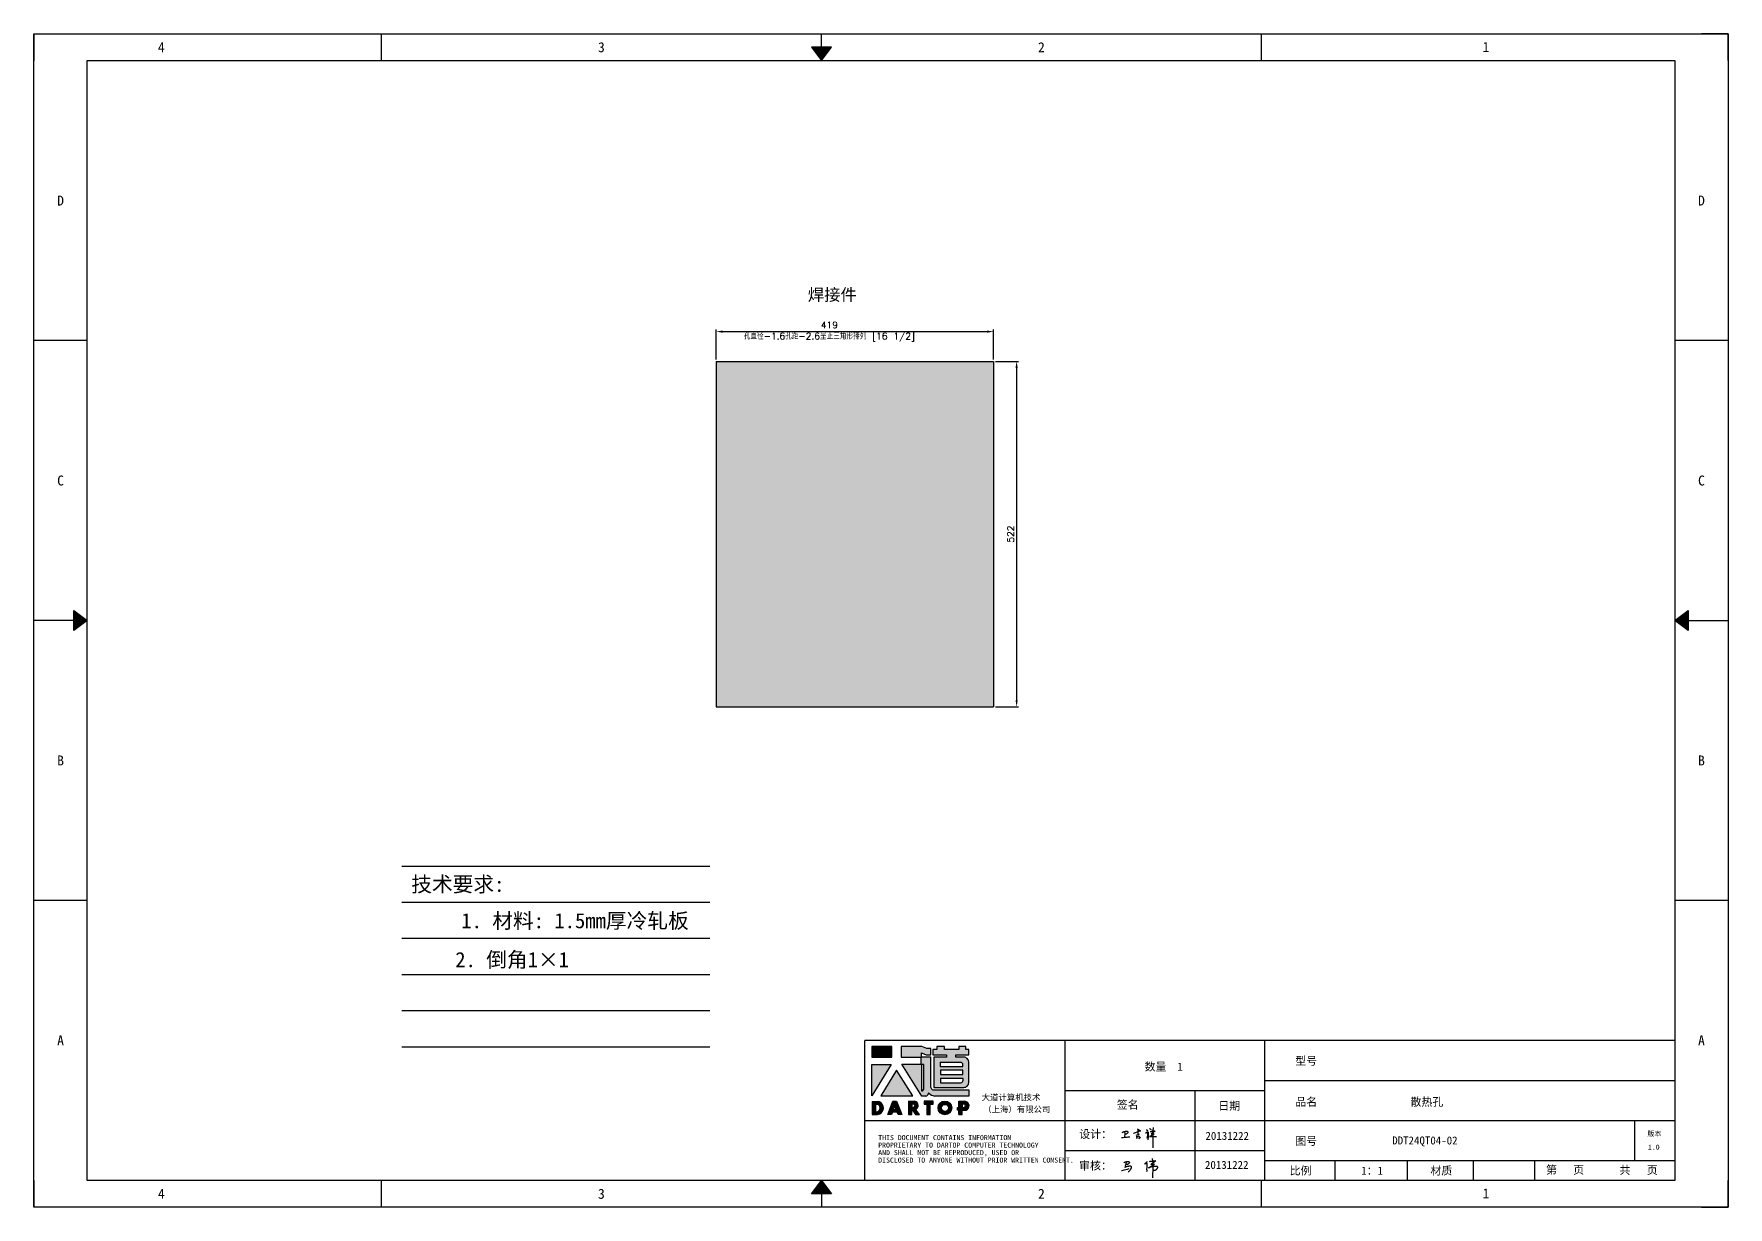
# Model space of a CAD drawing. Header units: millimetres. Extents: x 120943 to 145233, y 4425 to 40233.
# Drawn here: x 140189 to 142749, y 37698 to 39471 of the extents above; entities that cross this region are included whole.
import ezdxf
from ezdxf.enums import TextEntityAlignment as Align

# ---------------------------------------------------------------- set-up
doc = ezdxf.new("R2010")
doc.units = ezdxf.units.MM
doc.linetypes.add('DOT', pattern=[0.25, 0, -0.25])
doc.layers.add('4', color=7, linetype='Continuous')
doc.layers.add('print', color=30, linetype='Continuous')
doc.layers.add('dim', color=2, linetype='Continuous', lineweight=9)
doc.styles.add('Dartop', font='SIMFANG.TTF')
doc.styles.add('HZ', font='SimSun.ttf')
doc.styles.add('hzHT', font='SIMHEI.TTF')
doc.styles.get("Standard").update_dxf_attribs({"font": 'txt', "bigfont": 'gbcbig.shx'})
doc.dimstyles.new('2-small', dxfattribs={"dimtxt": 10, "dimasz": 10, "dimexe": 3, "dimexo": 3, "dimgap": 4, "dimtad": 1, "dimtxsty": 'Standard', "dimcen": 5, "dimazin": 0, "dimtfac": 1, "dimtmove": 0, "dimatfit": 3, "dimfxl": 1, "dimarcsym": 0})

# ---------------------------------------------------------------- blocks, each defined once
blk = doc.blocks.new('*D1619')
at = {"layer": 'Defpoints', "color": 0}
for p in [(141639, 39021.3), (141220, 38976.4), (141639, 38976.4)]:
    blk.add_point(p, dxfattribs=at)
at = {"layer": 'dim', "color": 0, "lineweight": -2}
for p, q in [((141220, 38979.4), (141220, 39024.3)), ((141230, 39021.3), (141629, 39021.3)), ((141639, 38979.4), (141639, 39024.3))]:
    blk.add_line(p, q, dxfattribs=at)
at = {"layer": 'dim', "color": 0}
for points in [[(141230, 39023), (141230, 39019.6), (141220, 39021.3)], [(141629, 39023), (141629, 39019.6), (141639, 39021.3)]]:
    blk.add_solid(points, dxfattribs=at)
at = {"layer": 'dim', "color": 0, "insert": (141391, 39021.3), "char_height": 10, "attachment_point": 5}
blk.add_mtext('419\\P孔直径-1.6孔距-2.6呈正三角形排列 [16 1/2]', dxfattribs=at)
blk = doc.blocks.new('*D1620')
at = {"layer": 'Defpoints', "color": 0}
for p in [(141639, 38976.4), (141639, 38454.4), (141673.9, 38454.4)]:
    blk.add_point(p, dxfattribs=at)
at = {"layer": 'dim', "color": 0, "lineweight": -2}
for p, q in [((141642, 38976.4), (141676.9, 38976.4)), ((141673.9, 38966.4), (141673.9, 38464.4)), ((141642, 38454.4), (141676.9, 38454.4))]:
    blk.add_line(p, q, dxfattribs=at)
at = {"layer": 'dim', "color": 0}
for points in [[(141672.2, 38966.4), (141675.5, 38966.4), (141673.9, 38976.4)], [(141672.2, 38464.4), (141675.5, 38464.4), (141673.9, 38454.4)]]:
    blk.add_solid(points, dxfattribs=at)
at = {"layer": 'dim', "color": 0, "insert": (141664.9, 38715.4), "char_height": 10, "attachment_point": 5, "rotation": 90}
blk.add_mtext('522', dxfattribs=at)
blk = doc.blocks.new('*U527')
at = {"color": 254, "linetype": 'Continuous', "extrusion": (0, 0, -1)}
for points in [[(-17, 0.333), (-16.812, 0.25), (-17, 0.5)], [(-17, 0.333), (-17.188, 0.25), (-16.812, 0.25)], [(-17, 0.333), (-17, 0.5), (-17.188, 0.25)]]:
    blk.add_solid(points, dxfattribs=at)
blk = doc.blocks.new('*U526')
at = {"color": 254, "linetype": 'Continuous', "extrusion": (0, 0, -1)}
for points in [[(-33.167, 11), (-33, 11), (-33.25, 11.188)], [(-33.167, 11), (-33.25, 11.188), (-33.25, 10.812)], [(-33.167, 11), (-33.25, 10.812), (-33, 11)]]:
    blk.add_solid(points, dxfattribs=at)
blk = doc.blocks.new('*U528')
at = {"color": 254, "linetype": 'Continuous'}
for points in [[(17, 21.667), (17.188, 21.75), (16.812, 21.75)], [(17, 21.667), (16.812, 21.75), (17, 21.5)], [(17, 21.667), (17, 21.5), (17.188, 21.75)]]:
    blk.add_solid(points, dxfattribs=at)
blk = doc.blocks.new('*U525')
at = {"color": 254, "linetype": 'Continuous', "extrusion": (0, 0, -1)}
for points in [[(-0.833, 11), (-0.75, 10.812), (-0.75, 11.188)], [(-0.833, 11), (-0.75, 11.188), (-1, 11)], [(-0.833, 11), (-1, 11), (-0.75, 10.812)]]:
    blk.add_solid(points, dxfattribs=at)
blk = doc.blocks.new('dadao')
for p, q in [((48, 19.2), (44.9, 10.4)), ((44.9, 10.4), (51.2, 10.4)), ((51.2, 10.4), (48, 19.2))]:
    blk.add_line(p, q)
for points in [[(41.8, 121.6), (41.8, 143.7), (-0.4, 143.7), (-0.4, 121.6), (41.8, 121.6)], [(104.8, 122), (104.8, 130.3), (114.1, 126.3), (124.2, 126.3), (124.2, 139.6), (115.9, 139.6), (105.1, 143.9), (61.5, 143.9)], [(61.7, 144), (61.7, 121.3), (103.9, 121.3)], [(113.4, 38.7), (105.1, 38.7), (63, 106.5), (103.9, 106.5), (103.9, 120.9), (103.9, 121.3)], [(109.7, 53.6), (109.7, 106.2), (104.3, 106.2), (104.3, 50.4), (106.6, 50.4)], [(144.6, 94.4), (144.6, 84.8), (192, 84.8), (192, 94.1), (144.9, 94.1)], [(120.2, 45), (119.5, 45), (119.5, 44.6)], [(0, 28), (0, 0), (11.8, 0)], [(0.1, 28), (14, 28)], [(7.1, 21.8), (7.1, 6.1), (12, 6.1)], [(7.1, 21.8), (11.4, 21.8)], [(76.8, 28.2), (76.8, 0), (84.1, 0), (84.1, 11.1), (91.6, -0.1), (100.3, -0.1), (91.7, 11.1)], [(76.8, 28.2), (90.6, 28.2)], [(84, 22.7), (84, 15.3), (87.2, 15.3)], [(84, 22.7), (87.3, 22.7)], [(183.7, 0), (183.7, 9.6), (180.6, 9.6), (180.6, 14.9), (183.8, 14.9), (183.8, 28.1), (196.1, 28.1), (196.5, 28.1)], [(183.7, 0), (190.9, 0), (190.9, 9.6), (198.8, 9.6)], [(194.9, 22.3), (190.8, 22.3), (190.8, 15), (194.4, 15)]]:
    blk.add_lwpolyline(points)
blk.add_lwpolyline([(137.1, 144.2), (137.1, 137.9), (128.3, 137.9), (128.3, 126.5), (157.3, 126.5), (157.3, 121.5), (130.3, 121.5), (130.3, 57.5), (194.4, 57.5, 0.414214), (204.4, 67.5), (204.4, 111.3, 0.414214), (194.4, 121.3), (177.5, 121.3), (177.5, 126.3), (204.7, 126.3), (204.7, 137.7), (198.2, 137.7), (198.2, 143.9), (183.3, 143.9), (183.3, 138), (153, 138), (153, 144.2), (137.1, 144.2)], format="xyb", close=True)
for points in [[(104.8, 122), (123.4, 122), (123.4, 60, 0.414214), (131.4, 52), (204.8, 52), (204.8, 39.1), (131.7, 39.1)], [(144.3, 110.8), (144.3, 101.8), (192.3, 101.8), (192.3, 105.5, 0.414214), (187.3, 110.5), (144.3, 110.5)], [(144.6, 77), (144.6, 67.5), (187.6, 67.5, 0.414214), (192.6, 72.5), (192.6, 76.4), (144.6, 76.4)]]:
    blk.add_lwpolyline(points, format="xyb")
for points in [[(-0.3, 106.2), (40.4, 106.2), (-0.3, 39.7), (-0.3, 106.2)], [(51.7, 94.1), (18.4, 39.3), (86.2, 39.3)], [(43.8, 28.2), (51.8, 28.2), (62.6, -0.1), (55, -0.1), (53.2, 5), (42.9, 5), (41.1, 0), (33.6, 0)], [(110, 28.1), (110, 21.9), (116, 21.9), (116, -0.1), (123.2, -0.1), (123.2, 22), (129.2, 22), (129.2, 28.1), (110, 28.1)]]:
    blk.add_lwpolyline(points, close=True)
for radius in [14.5, 7.44]:
    blk.add_circle((154.2, 14.2), radius)
for centre, radius, start, end in [((99.2, 60.7), 12.6, 305.6399, 325.969), ((111.6, 46.7), 8.19, 282.9811, 347.6627), ((136, 61.7), 22.9, 226.7358, 259.3209), ((8.5, 13.9), 8.49, 294.2143, 69.7177), ((9.6, 14.2), 14.4, 278.6604, 72.3203), ((86.4, 19), 3.8, 282.527, 76.7196), ((88.6, 19.4), 8.95, 290.6073, 77.2124), ((193.7, 18.7), 3.8, 280.9891, 72.5513), ((195.7, 18.6), 9.51, 288.8959, 85.2442)]:
    blk.add_arc(centre, radius, start, end)
blk = doc.blocks.new('h')
for p, q in [((20768.1, -2360.9), (20773, -2359.1)), ((20769.5, -2366.9), (20769.8, -2370.6)), ((20769.8, -2370.6), (20770.9, -2378)), ((20770.9, -2378), (20771.5, -2370.6)), ((20772.4, -2369.3), (20774.9, -2367.8)), ((20773, -2359.1), (20784.1, -2355.2)), ((20773.3, -2331.8), (20775.3, -2338.7)), ((20789.1, -2340.9), (20773.5, -2331.9)), ((20775.3, -2338.7), (20775.6, -2351.2)), ((20775.6, -2351.2), (20775.5, -2357.3)), ((20782.2, -2369.2), (20780, -2377.1)), ((20780, -2377.1), (20788.3, -2371.3)), ((20780.1, -2366.4), (20780.8, -2366.4)), ((20781.9, -2367.4), (20782.2, -2369.2)), ((20845.7, -2343.5), (20848.4, -2353)), ((20848.9, -2370.3), (20847.9, -2424)), ((20848.4, -2353), (20848.9, -2370.3))]:
    blk.add_line(p, q)
for points in [[(20696.6, -2372.4, 0.002073), (20710.6, -2371.9, 0.016137), (20719.6, -2371.3, 0.008314), (20736.9, -2369.3)], [(20699.1, -2348.2, -0.029745), (20704.6, -2345.4, -0.046842), (20708.4, -2344.2, -0.00919), (20714.3, -2343, -0.018517), (20717.2, -2342.5, -0.037841), (20720.3, -2342.4, -0.039541), (20723.2, -2342.8, -0.149785), (20726, -2344.3, -0.204935), (20726.9, -2346.6, -0.074872), (20726.5, -2348.3, -0.061615), (20725.6, -2350.3, -0.034204), (20723.8, -2352.6, -0.045776), (20722.3, -2354.1, -0.054985), (20720.4, -2355.3, -0.036348), (20717.3, -2356.5, -0.067752), (20715.7, -2356.8, -0.043553), (20713.2, -2356.7)], [(20755, -2351.9, -0.024077), (20759.9, -2350.1, -0.013147), (20768.7, -2346.5, -0.00522), (20775.4, -2344.1, -0.018517), (20777.3, -2343.4, -0.008274), (20786.3, -2341, -0.039541), (20788.3, -2340.8, -0.079216), (20789.4, -2341, -0.204935)], [(20813.5, -2350.1, 0.007348), (20815.9, -2348.7, 0.008421), (20818, -2347.3, 0.009459), (20819.7, -2346.2, -0.016325), (20820.7, -2345.5, -0.173771), (20821.8, -2345.3, -0.085159), (20823.9, -2346, -0.125883), (20826, -2347.9, -0.160659), (20826.6, -2350.1, -0.010447), (20826.5, -2352.3, -0.008247), (20826.2, -2355.1, -0.002698), (20825.3, -2374, 0.001562), (20823.9, -2383.7, 0.016137)], [(20816.8, -2335, -0.053561), (20819.6, -2336.1, -0.075272), (20821.3, -2337.3, -0.005295), (20822.5, -2338.5, -0.009337), (20823.1, -2339.1, -0.026146), (20823.7, -2339.8, -0.016644), (20824.5, -2340.9)], [(20832.1, -2329.2, -0.053561), (20834.9, -2330.3, -0.075272), (20836.7, -2331.5, -0.005295), (20837.8, -2332.6, -0.009337), (20838.5, -2333.3, -0.026146), (20839, -2334, -0.016644), (20839.8, -2335.1)], [(20836, -2343.7, -0.02797), (20842.1, -2342.6, -0.048868), (20845.6, -2342.2, -0.00919), (20851.1, -2341.4, -0.018517), (20853.9, -2341.1, -0.037841), (20856.7, -2341.2, -0.039541), (20859.4, -2341.6, -0.018282), (20840.6, -2354.7, -0.000937)], [(20847.6, -2340.2, 0.021784), (20849.6, -2335.9, 0.028296), (20850.8, -2332.4, 0.008136), (20851.9, -2328.2, 0.028913), (20852.2, -2327, 0.08193), (20852.1, -2325.9, 0.075058), (20851.7, -2324.7, 0.275043)]]:
    blk.add_lwpolyline(points, format="xyb")
for points in [[(20711.3, -2343.5), (20711.3, -2343.5), (20711.5, -2355.8), (20710.7, -2368), (20710.6, -2371.9)], [(20821.5, -2350.6), (20822.4, -2359.2), (20822.2, -2364.9), (20821.7, -2369), (20821.3, -2376.3), (20823.6, -2368.5), (20827.2, -2366.3), (20829.5, -2366.3)], [(20840.6, -2354.7), (20850, -2354.7), (20855, -2354.3), (20845.9, -2361.1), (20840.5, -2364), (20833, -2367.5), (20863.2, -2367.4), (20865.9, -2367.3)]]:
    blk.add_lwpolyline(points)
for centre, radius, start, end in [((20773.7, -2371.2), 2.3, 121.9907, 163.60158), ((20787.5, -2406), 40.3, 100.61827, 108.24823), ((20780.8, -2367.6), 1.15, 9.4675, 90)]:
    blk.add_arc(centre, radius, start, end)

msp = doc.modelspace()

# ---------------------------------------------------------------- hatches: boundary and pattern name
for points in [[(141485.363, 37940.939), (141455.228, 37940.939), (141455.228, 37925.195), (141485.363, 37925.195)], [(141484.393, 37914.179), (141455.309, 37914.179), (141455.309, 37866.693)], [(141492.455, 37905.561), (141468.68, 37866.376), (141517.092, 37866.376)], [(141547.831, 37858.359), (141534.073, 37858.359), (141534.073, 37853.994), (141538.366, 37853.994), (141538.366, 37838.264), (141543.505, 37838.264), (141543.505, 37854.004), (141547.831, 37854.004)]]:
    msp.add_hatch(color=0).paths.add_polyline_path(points)
h = msp.add_hatch(color=0)
h.paths.add_polyline_path([(141530.397, 37931.371), (141537.048, 37928.497), (141544.238, 37928.497), (141544.238, 37938.014), (141538.306, 37938.014), (141530.577, 37941.067), (141499.602, 37941.067), (141499.602, 37924.972), (141529.74, 37924.972), (141529.74, 37924.646), (141529.74, 37914.359), (141500.515, 37914.359), (141530.575, 37865.983), (141536.527, 37865.983, 0.27937482), (141540.872, 37870.209), (141540.872, 37870.431), (141541.397, 37870.431, 0.14314537), (141549.592, 37866.261), (141601.826, 37866.261), (141601.826, 37875.436), (141549.37, 37875.436, -0.41421356), (141543.656, 37881.149), (141543.656, 37925.48), (141530.397, 37925.48)])
h.paths.add_polyline_path([(141530.044, 37914.153), (141533.873, 37914.153), (141533.873, 37876.606, -0.08893574), (141531.654, 37874.324), (141530.03, 37874.324)], flags=16)
h = msp.add_hatch(color=0)
h.paths.add_polyline_path([(141601.736, 37936.682), (141597.089, 37936.682), (141597.089, 37941.103), (141586.466, 37941.103), (141586.466, 37936.903), (141564.778, 37936.903), (141564.778, 37941.324), (141553.42, 37941.324), (141553.42, 37936.821), (141547.144, 37936.821), (141547.144, 37928.67), (141567.855, 37928.67), (141567.855, 37925.066), (141548.556, 37925.066), (141548.556, 37879.426), (141594.373, 37879.426, 0.41421356), (141601.514, 37886.568), (141601.514, 37917.823, 0.41421356), (141594.373, 37924.965), (141582.261, 37924.965), (141582.261, 37928.502), (141601.736, 37928.502)])
h.paths.add_polyline_path([(141589.313, 37917.228, -0.41421356), (141592.884, 37913.657), (141592.884, 37911.038), (141558.582, 37911.038), (141558.582, 37917.228)], flags=16)
h.paths.add_polyline_path([(141592.662, 37905.511), (141592.662, 37898.88), (141558.803, 37898.88), (141558.803, 37905.511)], flags=16)
h.paths.add_polyline_path([(141593.105, 37892.911), (141593.105, 37890.071, -0.41421356), (141589.534, 37886.5), (141558.803, 37886.5), (141558.803, 37892.911)], flags=16)
h = msp.add_hatch(color=0)
h.paths.add_polyline_path([(141465.5, 37858.287), (141455.523, 37858.287), (141455.523, 37838.324), (141463.926, 37838.324, 0.79301591)])
h.paths.add_polyline_path([(141464.074, 37842.696), (141460.585, 37842.696), (141460.585, 37853.915), (141463.689, 37853.915, -0.67136089)], flags=16)
h = msp.add_hatch(color=0)
h.paths.add_polyline_path([(141492.53, 37858.451), (141486.836, 37858.451), (141479.513, 37838.303), (141484.907, 37838.303), (141486.176, 37841.874), (141493.483, 37841.874), (141494.78, 37838.26), (141500.217, 37838.26)])
h.paths.add_polyline_path([(141492.087, 37845.722), (141487.56, 37845.722), (141489.782, 37852.054)], flags=16)
h = msp.add_hatch(color=0)
h.paths.add_polyline_path([(141520.208, 37858.437), (141510.395, 37858.437), (141510.395, 37838.292), (141515.581, 37838.292), (141515.581, 37846.278), (141520.911, 37838.22), (141527.177, 37838.22), (141521.043, 37846.227, 0.74405494)])
h.paths.add_polyline_path([(141515.533, 37849.26), (141515.533, 37854.55), (141517.851, 37854.55, -0.79680897), (141517.816, 37849.26)], flags=16)
h = msp.add_hatch(color=0)
h.paths.add_polyline_path([(141555.311, 37848.437, 1), (141575.997, 37848.437, 1)])
h.paths.add_polyline_path([(141570.967, 37848.437, -1), (141560.34, 37848.437, -1)], flags=16)
h = msp.add_hatch(color=0)
h.paths.add_polyline_path([(141595.838, 37858.389), (141595.541, 37858.389), (141586.793, 37858.389), (141586.793, 37848.988), (141584.472, 37848.988), (141584.472, 37845.171), (141586.756, 37845.171), (141586.756, 37838.327), (141591.863, 37838.327), (141591.863, 37845.198), (141597.474, 37845.198, 0.81230381)])
h.paths.add_polyline_path([(141591.787, 37849.014), (141591.787, 37854.272), (141594.693, 37854.272, -0.77821343), (141594.396, 37849.014)], flags=16)
at = {"layer": 'dim'}
h = msp.add_hatch(dxfattribs=at)
h.set_pattern_fill('HEX', color=256, style=0)
h.set_pattern_definition([(0, (0, 0), (0, 5.49926), [3.175, -6.35]), (120, (0, 0), (-4.76249886, -2.74963), [3.175, -6.35]), (60, (3.175, 0), (-4.76249886, 2.74963), [3.175, -6.35])])
h.paths.add_polyline_path([(141639.003, 38976.394), (141220.003, 38976.394), (141220.003, 38786.701), (141220.003, 38454.394), (141639.003, 38454.394)])

# ---------------------------------------------------------------- linework, layer by layer
at = {"color": 0, "linetype": 'DOT'}
for p, q in [((140189.266, 39471.169), (142708.439, 39471.169)), ((140189.266, 37738.783), (140189.266, 39430.881)), ((142748.727, 39430.881), (142748.727, 37738.783)), ((142708.439, 37698.495), (140189.266, 37698.495))]:
    msp.add_line(p, q, dxfattribs=at)
at = {"color": 0}
for p, q in [((140189.266, 39471.169), (140189.266, 39430.881)), ((140189.266, 39471.169), (140189.266, 39471.169)), ((140714.18, 39430.881), (140714.18, 39471.169)), ((141378.933, 39451.025), (141378.933, 39471.169)), ((142043.686, 39430.881), (142043.686, 39471.169)), ((142748.727, 39471.169), (142708.439, 39471.169)), ((142748.727, 39430.881), (142748.727, 39471.169)), ((140269.843, 37738.783), (140269.843, 39430.881)), ((140269.843, 39430.881), (142668.151, 39430.881)), ((142668.151, 39430.881), (142668.151, 37738.783)), ((140269.843, 39007.857), (140189.266, 39007.857)), ((142748.727, 39007.857), (142668.151, 39007.857)), ((140249.698, 38584.832), (140189.266, 38584.832)), ((142688.295, 38584.832), (142748.727, 38584.832)), ((140269.843, 38161.807), (140189.266, 38161.807)), ((142748.727, 38161.807), (142668.151, 38161.807)), ((142668.151, 37950.295), (141444.401, 37950.295)), ((141444.401, 37738.783), (141444.401, 37950.295)), ((141746.562, 37950.295), (141746.562, 37738.783)), ((142048.722, 37738.783), (142048.722, 37950.295)), ((142048.722, 37889.863), (142668.151, 37889.863)), ((141746.562, 37874.755), (142048.722, 37874.755)), ((141942.966, 37874.755), (141942.966, 37738.783)), ((141444.401, 37829.431), (141746.562, 37829.431)), ((141746.562, 37829.431), (142668.151, 37829.431)), ((142607.719, 37768.999), (142607.719, 37829.431)), ((141746.562, 37784.107), (142048.722, 37784.107)), ((142048.722, 37768.999), (142668.151, 37768.999)), ((142155.03, 37738.783), (142155.03, 37768.999)), ((142264.587, 37738.783), (142264.587, 37768.999)), ((142364.184, 37738.783), (142364.184, 37768.999)), ((142456.639, 37738.783), (142456.639, 37768.999)), ((140189.266, 37738.783), (140189.266, 37698.495)), ((142668.151, 37738.783), (140269.843, 37738.783)), ((140714.18, 37698.495), (140714.18, 37738.783)), ((142043.686, 37698.495), (142043.686, 37738.783)), ((142748.727, 37698.495), (142748.727, 37738.783)), ((141378.933, 37718.639), (141378.933, 37698.495)), ((140189.266, 37698.495), (140189.266, 37698.495)), ((142708.439, 37698.495), (142748.727, 37698.495))]:
    msp.add_line(p, q, dxfattribs=at)
for p, q in [((141220.003, 38976.394), (141639.003, 38976.394)), ((141220.003, 38976.394), (141220.003, 38454.394)), ((141220.003, 38976.394), (141220.003, 38786.701)), ((141639.003, 38976.394), (141639.003, 38454.394)), ((141220.003, 38783.587), (141220.003, 38454.394)), ((141220.003, 38454.394), (141639.003, 38454.394)), ((141876.326, 37759.449), (141873.357, 37757.842)), ((141878.463, 37760.591), (141876.326, 37759.449)), ((141876.449, 37762.993), (141880.224, 37762.993)), ((141882.237, 37763.176), (141878.463, 37760.591)), ((141878.599, 37771.953), (141879.466, 37764.712)), ((141879.607, 37759.365), (141879.287, 37742.725)), ((141879.466, 37764.712), (141879.607, 37759.365)), ((141880.224, 37762.993), (141882.237, 37763.176))]:
    msp.add_line(p, q)
for points in [[(141378.933, 39430.881), (141394.041, 39451.025), (141363.825, 39451.025), (141378.933, 39430.881)], [(140269.843, 38584.832), (140249.698, 38569.724), (140249.698, 38599.94), (140269.843, 38584.832)], [(142668.151, 38584.832), (142688.295, 38599.94), (142688.295, 38569.724), (142668.151, 38584.832)], [(141378.933, 37738.783), (141394.041, 37718.639), (141363.825, 37718.639), (141378.933, 37738.783)]]:
    msp.add_lwpolyline(points, close=True, dxfattribs=at)
for points in [[(141835.624, 37765.606, -0.02974503), (141837.352, 37766.471, -0.04684215), (141838.521, 37766.847, -0.00919025), (141840.346, 37767.216, -0.01851715), (141841.261, 37767.349, -0.03784064), (141842.205, 37767.378, -0.03954126), (141843.102, 37767.267, -0.14978519), (141843.978, 37766.788, -0.20493524), (141844.247, 37766.095, -0.07487171), (141844.145, 37765.548, -0.06161465), (141843.847, 37764.941, -0.0342039), (141843.306, 37764.228, -0.04577587), (141842.823, 37763.766, -0.05498501), (141842.238, 37763.398, -0.03634791), (141841.269, 37763.013, -0.06775206), (141840.783, 37762.929, -0.04355337), (141840.02, 37762.969)], [(141873.357, 37757.842, -0.02974503), (141876.052, 37759.192, -0.04684215), (141877.877, 37759.779, -0.00919025), (141880.723, 37760.355, -0.01851715), (141882.15, 37760.561, -0.03784064), (141883.623, 37760.607, -0.03954126), (141885.023, 37760.434, -0.14978519), (141886.39, 37759.687, -0.20493524), (141886.809, 37758.605, -0.07487171), (141886.649, 37757.752, -0.06161465), (141886.185, 37756.806, -0.0342039), (141885.342, 37755.694, -0.04577587), (141884.587, 37754.972, -0.05498501), (141883.674, 37754.399, -0.03634791), (141882.162, 37753.797, -0.06775206), (141881.405, 37753.667, -0.04355337), (141880.215, 37753.728)], [(141874.595, 37767.447, -0.02797026), (141877.036, 37767.898, -0.04886788), (141878.451, 37768.049, -0.00919025), (141880.676, 37768.379, -0.01851715), (141881.788, 37768.481, -0.03784064), (141882.929, 37768.457, -0.03954126), (141884.004, 37768.266, -0.01828189), (141876.449, 37762.993, -0.0009369)]]:
    msp.add_lwpolyline(points, format="xyb")
msp.add_lwpolyline([(141839.432, 37767.04), (141839.432, 37767.04), (141838.855, 37763.5), (141837.904, 37760.172), (141837.282, 37758.129)])
for centre, radius, start, end in [((141831.205, 37759.985), 6.385, 281.076982, 291.212632), ((141690.804, 38329.888), 593.276, 283.91895, 284.971512), ((141847.04, 37741.24), 19.504, 113.202449, 120.017497), ((141842.462, 37751.92), 7.885, 102.47486, 113.202449), ((141853.888, 37700.275), 60.779, 100.36867, 102.47486), ((141841.192, 37756.995), 5.03, 283.816254, 294.030509), ((141845.645, 37745.327), 14.979, 96.125337, 100.36867), ((141842.265, 37754.507), 2.32, 294.836428, 309.901134), ((141811.335, 37783.042), 44.385, 316.919563, 320.58866), ((141844.846, 37752.764), 7.499, 87.457037, 96.125337), ((141844.874, 37753.393), 6.87, 78.399567, 87.457037), ((141836.486, 37761.482), 11.285, 324.094808, 331.378357), ((141845.845, 37758.119), 2.045, 44.324655, 78.399567), ((141845.245, 37757.053), 1.508, 319.573073, 337.48549), ((141841.093, 37760.372), 6.777, 324.910666, 333.348429), ((141844.389, 37759.141), 3.301, 326.76781, 340.871018), ((141846.496, 37758.755), 1.134, 357.998393, 44.324655), ((141845.388, 37758.794), 2.243, 340.871018, 357.998393), ((141852.469, 37789.571), 29.831, 299.265464, 300.9495), ((141920.05, 37539.523), 230.333, 102.46592, 103.2053), ((141763.086, 37874.863), 152.514, 313.366132, 315.296084), ((142352.052, 37681.928), 486.8, 171.410173, 171.768083), ((141870.353, 37763.451), 0.975, 52.375745, 91.291159), ((141012.561, 37791.119), 858.927, 357.565664, 358.057278), ((141870.018, 37763.603), 1.118, 357.196828, 33.705179), ((141844.863, 37765.25), 26.332, 352.912546, 354.802684), ((141854.741, 37764.351), 16.413, 354.802684, 357.196828)]:
    msp.add_arc(centre, radius, start, end)
at = {"layer": 'Defpoints'}
for p, q in [((140745.258, 38213.892), (141210.296, 38213.892)), ((140745.258, 38159.292), (141210.296, 38159.292)), ((140745.258, 38159.292), (141210.296, 38159.292)), ((140745.258, 38104.692), (141210.296, 38104.692)), ((140745.258, 38050.092), (141210.296, 38050.092)), ((140745.258, 37995.492), (141210.296, 37995.492)), ((140745.258, 37940.892), (141210.296, 37940.892))]:
    msp.add_line(p, q, dxfattribs=at)
at = {"layer": 'print'}
msp.add_lwpolyline([(140189.266, 39471.169), (142748.727, 39471.169), (142748.727, 37698.495), (140189.266, 37698.495)], close=True, dxfattribs=at)

# ---------------------------------------------------------------- block references
at = {"color": 0, "linetype": 'Continuous', "xscale": 80.57610619627711, "yscale": 80.57610619687368, "zscale": 80.57610619687446}
for name, p in [('*U528', (140009.139, 37698.495)), ('*U525', (140189.266, 37698.495)), ('*U526', (140009.139, 37698.495)), ('*U527', (140009.139, 37698.495))]:
    msp.add_blockref(name, p, dxfattribs=at)
at = {"color": 0}
for name, p, xscale, yscale, zscale in [('dadao', (141455.523, 37838.324), 0.7141973048657924, 0.7141973049202118, 0.7141973049268417), ('h', (135418.742, 38539.03), 0.3098964079397265, 0.3098964079412326, 0.3098964079411201)]:
    msp.add_blockref(name, p, dxfattribs=dict(at, xscale=xscale, yscale=yscale, zscale=zscale))

# ---------------------------------------------------------------- texts
for s, height, style, p in [('4', 15.108, 'Dartop', (140381.804, 39451.025)), ('3', 15.108, 'Dartop', (141046.557, 39451.025)), ('2', 15.108, 'Dartop', (141711.31, 39451.025)), ('1', 15.108, 'Dartop', (142382.949, 39451.504)), ('D', 15.108, 'Dartop', (140229.554, 39219.369)), ('D', 15.108, 'Dartop', (142708.439, 39219.369)), ('焊接件', 18.1296, 'hzHT', (141395.525, 39077.075)), ('C', 15.108, 'Dartop', (140229.554, 38796.344)), ('C', 15.108, 'Dartop', (142708.439, 38796.344)), ('B', 15.108, 'Dartop', (140229.554, 38373.32)), ('B', 15.108, 'Dartop', (142708.439, 38373.32)), ('A', 15.108, 'Dartop', (140229.554, 37950.295)), ('A', 15.108, 'Dartop', (142708.439, 37950.295)), ('数量  1', 12.0864, 'hzHT', (141896.017, 37910.676)), ('型号', 12.0864, 'hzHT', (142111.429, 37919.551)), ('签名', 12.0864, 'hzHT', (141841.724, 37853.077)), ('日期', 12.0864, 'hzHT', (141995.086, 37851.589)), ('品名', 12.0864, 'hzHT', (142111.429, 37857.505)), ('散热孔', 12.0864, 'hzHT', (142293.73, 37857.534)), ('20131222', 12.0864, 'hzHT', (141991.984, 37806.151)), ('图号', 12.0864, 'hzHT', (142111.429, 37798.428)), ('DDT24QT04-02', 12.08642, 'hzHT', (142290.662, 37799.217)), ('版本', 7.554, 'hzHT', (142637.353, 37809.377)), ('1.0', 7.554, 'Dartop', (142636.444, 37789.188)), ('20131222', 12.0864, 'hzHT', (141991.265, 37762.295)), ('比例', 12.0864, 'hzHT', (142103.001, 37753.576)), ('1：1', 12.0864, 'hzHT', (142210.882, 37753.576)), ('材质', 12.0864, 'hzHT', (142315.501, 37753.576)), ('第   页', 12.0864, 'hzHT', (142502.469, 37754.83)), ('共   页', 12.0864, 'hzHT', (142613.493, 37754.39)), ('4', 15.108, 'Dartop', (140381.804, 37718.639)), ('3', 15.108, 'Dartop', (141046.557, 37718.639)), ('2', 15.108, 'Dartop', (141711.31, 37718.639)), ('1', 15.108, 'Dartop', (142382.949, 37719.118))]:
    msp.add_text(s, height=height, dxfattribs=dict(at, style=style)).set_placement(p, align=Align.MIDDLE_CENTER)
at = {"style": 'HZ'}
for s, p in [('技术要求:', (140829.712, 38186.336)), ('1. 材料: 1.5mm厚冷轧板                     ', (141170.567, 38131.306)), ('2. 倒角1×1         ', (140981.895, 38072.471))]:
    msp.add_text(s, height=22.932, dxfattribs=at).set_placement(p, align=Align.MIDDLE_CENTER)
at = {"color": 0, "style": 'hzHT'}
for s, height, p in [('THIS DOCUMENT CONTAINS INFORMATION', 7.55401, (141464.795, 37799.744)), ('设计：', 12.0864, (141768.507, 37802.721)), ('AND SHALL NOT BE REPRODUCED, USED OR', 7.55401, (141464.795, 37777.082)), ('PROPRIETARY TO DARTOP COMPUTER TECHNOLOGY', 7.55401, (141464.795, 37788.413)), ('DISCLOSED TO ANYONE WITHOUT PRIOR WRITTEN CONSENT.', 7.55401, (141464.795, 37765.751)), ('审核：', 12.0864, (141768.327, 37755.126))]:
    msp.add_text(s, height=height, dxfattribs=at).set_placement(p)
at = {"layer": '4', "color": 0, "style": 'hzHT'}
for s, p in [('大道计算机技术', (141621.033, 37859.744)), ('（上海）有限公司', (141623.314, 37841.677))]:
    msp.add_text(s, height=9.0648, dxfattribs=at).set_placement(p)

# ---------------------------------------------------------------- dimensions: what is measured, and where the dimension line sits
at = {"layer": 'dim'}
dim = msp.add_linear_dim(base=(141639.003, 39021.311), p1=(141220.003, 38976.394), p2=(141639.003, 38976.394), text='<>孔直径-1.6孔距-2.6呈正三角形排列[]', dimstyle='2-small', override={"dimpost": '\\X'}, dxfattribs=at)
dim.commit()
dim.dimension.update_dxf_attribs({"geometry": '*D1619', "text_midpoint": (141391.003, 39021.311), "dimtype": 160})
dim = msp.add_linear_dim(base=(141673.876, 38454.394), p1=(141639.003, 38976.394), p2=(141639.003, 38454.394), angle=90, dimstyle='2-small', override={"dimpost": '\\X'}, dxfattribs=at)
dim.commit()
dim.dimension.update_dxf_attribs({"geometry": '*D1620', "text_midpoint": (141664.876, 38715.394)})

doc.saveas('drawing.dxf')
